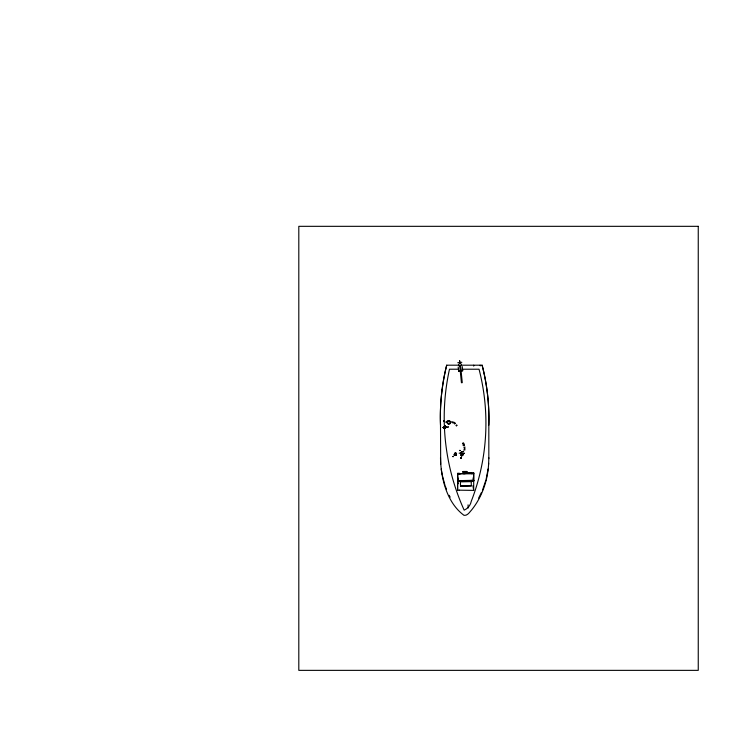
<?xml version="1.0" encoding="UTF-8"?>
<svg xmlns="http://www.w3.org/2000/svg" width="735" height="735" viewBox="0 0 735 735"><rect width="100%" height="100%" fill="white"/><g stroke="black" fill="none" stroke-linecap="round" stroke-linejoin="round"><path stroke-width="1.1" d="M457.602 473.809L473.689 473.809L473.689 472.936L473.689 480.984L457.611 480.672L457.602 490.153L473.698 490.392L473.689 472.936L457.602 473.809L457.611 480.672L457.62 481.241L473.698 480.883L473.689 480.313L457.611 480.672L457.602 479.615M471.898 473.809L471.898 472.936L463.105 473.671M445.833 427.393L444.39 427.972L444.059 427.035M456.325 454.607L455.875 455.103L456.398 454.855M456.058 454.744L456.527 454.616L455.875 455.103M456.113 454.772L456.058 455.02M488.646 464.355L488.83 457.721M446.834 422.313C446.669 421.091 445.676 421.789 447.358 422.303M456.564 453.826L455.434 452.815L454.643 453.431L455.424 453.807M455.25 453.431L455.884 453.945M454.726 453.881L455.378 452.962L456.123 453.862M463.583 443.811L463.574 442.985L463.923 443.848M488.646 463.372C487.838 480.111 482.206 496.805 471.649 509.925C469.61 512.065 467.57 515.878 464.015 515.345C446.816 502.657 440.871 478.301 440.504 457.721M459.265 453.523L459.329 452.907M461.295 454.662L462.159 455.332L462.159 454.699L461.534 454.993L462.269 455.415L461.451 455.029L462.747 454.588M442.093 389.816L441.514 394.824A218.626 218.626 0 0 0 440.504 425.161M442.093 389.578L441.514 394.539A214.335 214.335 0 0 0 440.504 424.573L440.678 464.355M464.887 450.059L464.851 446.88M488.104 468.985L486.203 478.88M445.116 427.375L443.931 427.678L444.225 426.934M461.157 452.567L460.955 453.541L461.203 452.539M463.849 450.279L464.474 448.525L463.95 447.257M458.346 478.494L457.74 480.984L473.689 480.984L473.018 477.97M456.536 454.221L456.343 453.78M461.01 452.622L460.863 453.137L461.047 452.585M463.748 453.1L462.719 454.882M458.199 478.127L457.74 480.984L457.602 474.13L459.393 474.13L459.393 473.267L457.602 473.267L457.62 490.475M485.954 479.973L482.426 490.383M447.055 422.551L447.073 421.55M450.849 422.175L449.452 423.838L450.013 423.636M463.27 471.723L462.967 472.155L463.169 471.475L466.89 471.466L467.258 472.017M464.015 453.155L462.085 455.452L461.065 454.864L461.056 454.028M456.251 453.872L455.544 452.889L454.515 453.752L454.276 455.084L455.479 455.213M450.436 422.772L450.684 422.184M481.526 492.349L478.641 498.1M445.64 427.412L444.721 427.926L444.335 427.375M461.277 453.44L461.387 455.516L463.059 455.195L463.123 454.046M450.151 422.68L450.38 422.313M464.18 453.238L463.225 453.872M462.94 472.072L463.28 471.576M448.699 421.403L449.103 420.852L450.445 421.403M463.188 453.964L462.618 454.248L463.5 454.147M444.895 426.263L444.647 426.355M466.762 472.201L463.436 471.999M449.737 423.314C450.711 423.038 449.241 423.939 450.059 423.59M463.28 454.01L462.352 454.873L461.69 454.496M448.414 426.612L447.385 426.916M463.785 472.311L465.099 471.732L466.817 472.136M448.727 423.516C447.036 423.645 448.809 424.472 448.727 423.461M454.57 454.395L454.579 454.91M446.761 421.596L448.607 420.925L450.436 421.596M455.25 453.219L454.653 455.259L454.101 454.414L454.763 453.982M446.761 421.403L448.102 420.852L448.506 421.403M447.055 421.697L449.103 421.21L450.151 421.697M455.452 455.323L454.487 455.525C453.734 455.424 454.395 455.259 454.579 455.204M463.28 472.311L465.191 471.925L463.372 472.081M447.33 421.467L447.845 421.467M449.296 421.467L449.811 421.467M447.523 427.54L448.276 427.265M462.6 451.722L461.47 451.942L462.683 451.74M461.975 451.612C462.232 451.869 461.828 452.337 462.085 451.602M460.588 366.14L459.761 366.223L461.442 382.742L462.269 382.659L460.588 366.14L459.761 366.223M447.955 421.421L449.25 421.421M444.059 427.136C443.425 427.871 443.618 427.66 443.876 426.631L443.242 427.329L443.986 428.055L445.465 428.055L445.934 426.943M445.465 426.658L443.508 426.943L443.986 428.183L445.015 427.43L444.436 427.43L444.721 428.092M471.898 480.525L473.689 480.313L459.412 481.204L459.393 480.644L459.412 481.204M448.359 421.421L448.837 421.421M457.776 362.704L461.828 362.291M458.622 371.056L462.683 370.642M463.941 473.698L471.898 472.936M459.807 473.946L457.602 474.13L459.393 474.13M466.008 471.741L466.762 471.879M463.647 481.223L471.199 481.048L471.319 486.138L460.523 486.386L460.413 481.296M460.422 481.866L471.208 481.618M460.514 485.817L471.3 485.569M442.093 389.578A208.244 208.244 0 0 1 446.696 365.194L458.815 365.194M461.543 365.194L482.114 365.194A208.106 208.106 0 0 1 486.928 389.55L487.553 394.511A214.537 214.537 0 0 1 488.821 424.573L488.83 458.649M458.585 369.218L449.489 369.218A224.487 224.487 0 0 0 444.353 425.62M461.993 369.218L479.036 369.218A215.346 215.346 0 0 1 471.282 501.261A12.164 12.164 0 0 1 464.162 510.154A224.487 224.487 0 0 1 444.491 428.9M457.602 474.433L459.706 474.433M448.102 423.305L446.365 422.175M445.052 426.594L446.2 427.329L445.052 428.211L444.748 427.338M444.859 426.236L444.647 426.401M451.713 421.66L454.542 422.469L455.571 423.489M462.903 451.492L463.629 451.63M447.578 423.02L448.102 423.158M452.126 422.662L453.964 423.002L454.79 424.086M445.796 426.667L445.318 426.19L445.897 426.686M445.621 426.383L445.676 426.401M447.486 423.204L446.522 422.184M466.615 472.412L465.916 471.953L466.541 472.504M455.314 453.274L456.012 453.394L455.489 452.944L455.994 453.183L455.259 453.734M462.554 443.756L462.517 443.242L462.885 443.618M449.149 495.298L450.178 497.172M446.816 422.193L447.055 422.68M445.75 426.998L445.438 427.504M445.355 486.285L446.512 489.363M463.123 443.866L463.041 443.058L463.463 443.756M444.969 485.265L442.369 475.618M480.093 365.194L480.267 365.892M472.89 485.688L473.698 490.392M457.611 480.672L458.19 483.74M459.393 490.153L459.412 490.438M441.22 468.985L442.121 474.534M459.641 360.922L459.889 362.879M462.269 366.581L462.471 368.612M462.545 369.347L462.701 370.872L458.649 371.276L458.493 369.76M459.605 360.527L459.807 362.502M458.208 366.995L458.419 369.025M468.057 504.853L468.149 508.032M473.726 365.194L473.726 366.103M460.735 365.635A1.222 1.222 0 0 1 459.246 365.589M459.026 365.359A1.222 1.222 0 0 1 459.072 363.871M459.899 363.421A1.222 1.222 0 0 1 460.22 363.439M460.523 363.522A1.222 1.222 0 0 1 461.167 364.211M461.24 364.514A1.222 1.222 0 0 1 461.231 364.836M488.821 425.161A218.819 218.819 0 0 0 487.553 394.805L486.938 389.789A211.974 211.974 0 0 0 482.114 365.194M442.093 389.816A212.112 212.112 0 0 1 446.696 365.194M461.387 458.08L460.698 457.914L461.387 458.08M461.167 452.347L460.781 452.852L461.167 452.347M459.871 450.38L459.862 450.454M443.04 427.448L443.481 427.807L443.04 427.448M452.879 456.453L453.293 456.766L452.806 456.518M443.775 420.889L443.94 421.568L443.775 420.889M456.316 425.593L456.839 425.216L456.242 425.593M441.753 427.99L441.753 427.99M445.144 425.841L444.951 426.713L445.144 425.841M443.591 427.246L444.17 427.651L443.591 427.246M462.196 455.562L461.277 455.672L462.196 455.562M449.002 423.948L448.139 423.783L449.002 423.948M463.987 444.914L463.234 445.098L463.987 444.914M446.439 421.541L446.117 422.267L446.439 421.541M461.975 455.764L461.176 455.682L461.975 455.764M456.793 425.197L456.306 425.785L456.793 425.197M464.107 445.438L463.519 445.621L464.107 445.438M463.941 445.033L463.234 445.125L463.987 444.969M460.918 457.914L461.35 458.346L460.918 457.914M462.416 455.314L461.405 454.726L462.416 455.314M698.25 226.325L298.805 226.325L298.805 670.357L698.25 670.357L698.25 226.325M465.999 472.017L465.099 471.815L466.091 472.045M459.917 450.39L460.073 450.831L459.908 450.39"/></g></svg>
